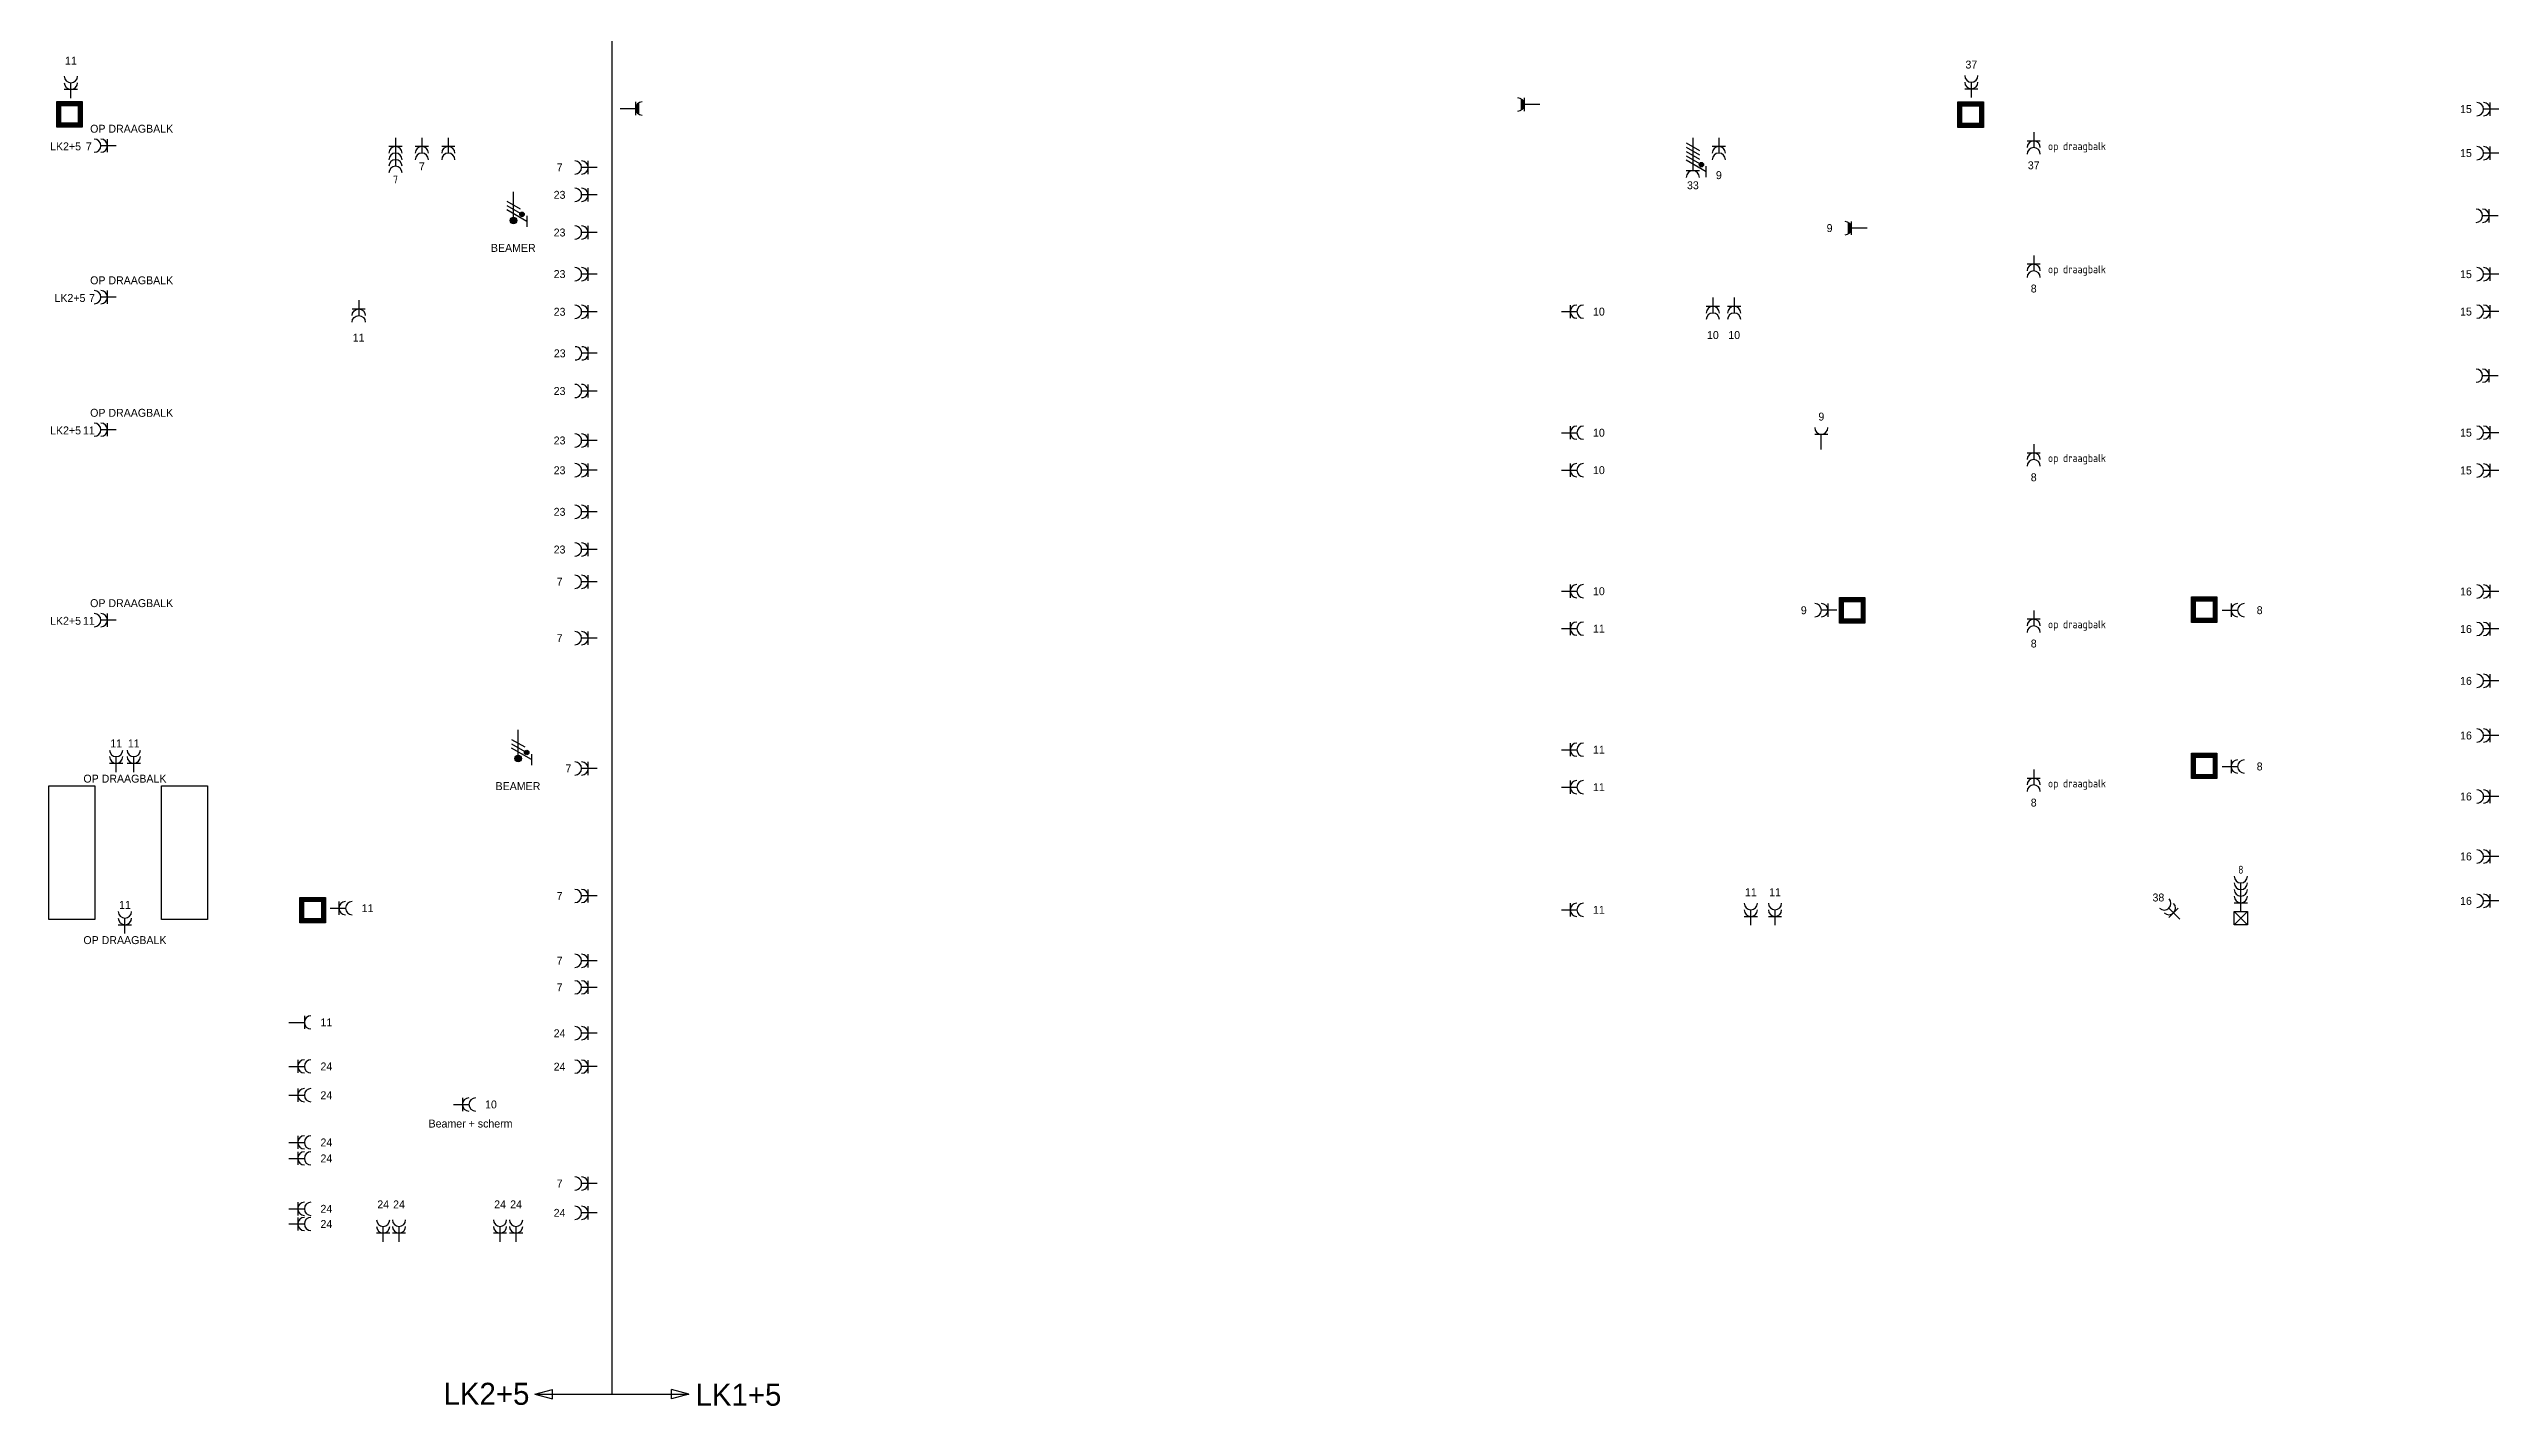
# Model space of a CAD drawing. Header units: millimetres. Extents: x -5310 to 109871, y 0 to 83621.
# Drawn here: x 54224 to 109871, y 25570 to 56390 of the extents above; entities that cross this region are included whole.
import ezdxf
from ezdxf.enums import TextEntityAlignment as Align
from ezdxf.lldxf.tags import DXFTag

# ---------------------------------------------------------------- set-up
doc = ezdxf.new("R2010")
doc.units = ezdxf.units.MM
doc.header["$LTSCALE"] = 100
for name, color, linetype in [('EL6212--', 3, 'Continuous'), ('EL6212--_S', 4, 'Continuous'), ('EL6221--', 3, 'Continuous'), ('EL6222--', 3, 'Continuous'), ('EL6311--', 3, 'Continuous')]:
    doc.layers.add(name, color=color, linetype=linetype)
doc.styles.add('buro-018', font='BUROFONT.shx', dxfattribs={"height": 180})
doc.styles.add('BURO-035', font='BUROFONT.shx', dxfattribs={"height": 350})
doc.styles.add('STABICAD-018', font='ISOCP.SHX', dxfattribs={"height": 180})
tags = doc.linetypes.add('CENTER', pattern=[2, 1.25, -0.25, 0.25, -0.25]).pattern_tags.tags
tags[10:11] = [DXFTag(74, 4), DXFTag(75, 0), DXFTag(340, '0'), DXFTag(46, 1.0), DXFTag(50, 0.0), DXFTag(44, 0.0), DXFTag(45, 0.0)]
tags[8:9] = [DXFTag(74, 4), DXFTag(75, 0), DXFTag(340, '0'), DXFTag(46, 1.0), DXFTag(50, 0.0), DXFTag(44, 0.0), DXFTag(45, 0.0)]
tags[6:7] = [DXFTag(74, 4), DXFTag(75, 0), DXFTag(340, '0'), DXFTag(46, 1.0), DXFTag(50, 0.0), DXFTag(44, 0.0), DXFTag(45, 0.0)]
tags[4:5] = [DXFTag(74, 4), DXFTag(75, 0), DXFTag(340, '0'), DXFTag(46, 1.0), DXFTag(50, 0.0), DXFTag(44, 0.0), DXFTag(45, 0.0)]

# ---------------------------------------------------------------- blocks, each defined once
blk = doc.blocks.new('111304A')
at = {"color": 0, "linetype": 'Continuous'}
for p, q in [((-1.5, 3), (1.5, 3)), ((0, 1), (0, 4.5))]:
    blk.add_line(p, q, dxfattribs=at)
for centre in [(0, 6), (0, 4.5)]:
    blk.add_arc(centre, 1.5, 180, 0, dxfattribs=at)
at = {"color": 0, "linetype": 'Continuous', "style": 'buro-018'}
for tag, p in [('PANEL', (0, 11.5)), ('CIRCUIT', (0, 8.5)), ('SUBCIRCUIT', (4.5, 8.5))]:
    blk.add_attdef(tag, text='', height=1.8, dxfattribs=at).set_placement(p, align=Align.MIDDLE)
at = {"color": 0, "linetype": 'Continuous', "style": 'buro-018', "flags": 1}
for tag, p in [('POWERCODE', (13, 8.5)), ('ARTICLECODE', (0, 0))]:
    blk.add_attdef(tag, text='', height=1.8, dxfattribs=at).set_placement(p, align=Align.MIDDLE)
blk = doc.blocks.new('111304WD')
at = {"color": 0, "linetype": 'Continuous'}
for p, q in [((-1.5, 4.5), (1.5, 4.5)), ((1.3, 5.25), (-1.3, 5.25)), ((1.16, 5.05), (-1.16, 5.05)), ((0.96, 4.85), (-0.96, 4.85)), ((0.65, 4.65), (-0.65, 4.65)), ((0, 1), (0, 4.5))]:
    blk.add_line(p, q, dxfattribs=at)
blk.add_arc((0, 6), 1.5, 180, 0, dxfattribs=at)
at = {"color": 0, "linetype": 'Continuous', "style": 'buro-018'}
for tag, p in [('PANEL', (0, 11.5)), ('CIRCUIT', (0, 8.5)), ('SUBCIRCUIT', (4.5, 8.5))]:
    blk.add_attdef(tag, text='', height=1.8, dxfattribs=at).set_placement(p, align=Align.MIDDLE)
at = {"color": 0, "linetype": 'Continuous', "style": 'buro-018', "flags": 1}
for tag, p in [('POWERCODE', (13, 8.5)), ('ARTICLECODE', (0, 0))]:
    blk.add_attdef(tag, text='', height=1.8, dxfattribs=at).set_placement(p, align=Align.MIDDLE)
blk = doc.blocks.new('111304')
at = {"color": 0, "linetype": 'Continuous'}
for p, q in [((-1.5, 4.5), (1.5, 4.5)), ((0, 1), (0, 4.5))]:
    blk.add_line(p, q, dxfattribs=at)
blk.add_arc((0, 6), 1.5, 180, 0, dxfattribs=at)
at = {"color": 0, "linetype": 'Continuous', "style": 'buro-018'}
for tag, p in [('PANEL', (0, 11.5)), ('CIRCUIT', (0, 8.5)), ('SUBCIRCUIT', (4.5, 8.5))]:
    blk.add_attdef(tag, text='', height=1.8, dxfattribs=at).set_placement(p, align=Align.MIDDLE)
at = {"color": 0, "linetype": 'Continuous', "style": 'buro-018', "flags": 1}
for tag, p in [('POWERCODE', (13, 8.5)), ('ARTICLECODE', (0, 0))]:
    blk.add_attdef(tag, text='', height=1.8, dxfattribs=at).set_placement(p, align=Align.MIDDLE)
blk = doc.blocks.new('E00078')
at = {"color": 0, "linetype": 'Continuous'}
for p, q in [((-3, 6.48), (-3, 8.98)), ((-3, 7.73), (1.5, 5.13)), ((1.5, 4.13), (-1.5, 5.87)), ((0, 7.5), (0, 1)), ((1.5, 3.13), (-1.5, 4.87))]:
    blk.add_line(p, q, dxfattribs=at)
blk.add_lwpolyline([(-2.18, 6.12, 0.5, 0.5, 1), (-1.68, 6.12, 0.5, 0.5, 1)], format="xyseb", close=True, dxfattribs=at)
at = {"color": 0}
blk.add_lwpolyline([(-0.38, 7.5, 0.75, 0.75, 1), (0.38, 7.5, 0.75, 0.75, 1)], format="xyseb", close=True, dxfattribs=at)
at = {"color": 0, "linetype": 'Continuous'}
for centre, radius in [((-1.93, 6.12), 0.5), ((0, 7.5), 0.75)]:
    blk.add_circle(centre, radius, dxfattribs=at)
at = {"color": 0, "linetype": 'Continuous', "style": 'buro-018'}
for tag, p in [('CIRCUIT', (0, 11)), ('PANEL', (0, 14)), ('SUBCIRCUIT', (4.5, 11))]:
    blk.add_attdef(tag, text='', height=1.8, dxfattribs=at).set_placement(p, align=Align.MIDDLE)
at = {"color": 0, "linetype": 'Continuous', "style": 'buro-018', "flags": 1}
for tag, p in [('POWERCODE', (13, 11)), ('ARTICLECODE', (0, 0))]:
    blk.add_attdef(tag, text='', height=1.8, dxfattribs=at).set_placement(p, align=Align.MIDDLE)
blk = doc.blocks.new('111304D')
at = {"color": 0, "linetype": 'Continuous'}
for p, q in [((-3, 9.98), (-3, 7.48)), ((-3, 8.73), (1.5, 6.13)), ((-1.5, 8.5), (1.5, 8.5)), ((1.5, 5.13), (-1.5, 6.87)), ((1.5, 4.13), (-1.5, 5.87)), ((0, 1), (0, 8.5)), ((1.5, 3.13), (-1.5, 4.87)), ((1.5, 2.13), (-1.5, 3.87))]:
    blk.add_line(p, q, dxfattribs=at)
blk.add_lwpolyline([(-1.68, 7.12, 0.5, 0.5, 1), (-2.18, 7.12, 0.5, 0.5, 1)], format="xyseb", close=True, dxfattribs=at)
blk.add_circle((-1.93, 7.12), 0.5, dxfattribs=at)
blk.add_arc((0, 10), 1.5, 180, 0, dxfattribs=at)
at = {"color": 0, "linetype": 'Continuous', "style": 'buro-018'}
for tag, p in [('CIRCUIT', (0, 12.5)), ('PANEL', (0, 15.5)), ('SUBCIRCUIT', (4.5, 12.5))]:
    blk.add_attdef(tag, text='', height=1.8, dxfattribs=at).set_placement(p, align=Align.MIDDLE)
at = {"color": 0, "linetype": 'Continuous', "style": 'buro-018', "flags": 1}
for tag, p in [('POWERCODE', (13, 12.5)), ('ARTICLECODE', (0, 0))]:
    blk.add_attdef(tag, text='', height=1.8, dxfattribs=at).set_placement(p, align=Align.MIDDLE)
blk = doc.blocks.new('E00160')
at = {"color": 0, "linetype": 'Continuous'}
for p, q in [((-17.5, 0), (-13.5, 1.07)), ((-17.5, 0), (17.5, 0)), ((-17.5, 0), (-13.5, -1.07)), ((-13.5, -1.07), (-13.5, 1.07)), ((17.5, 0), (13.5, 1.07)), ((13.5, -1.07), (13.5, 1.07)), ((17.5, 0), (13.5, -1.07))]:
    blk.add_line(p, q, dxfattribs=at)
at = {"color": 0, "linetype": 'Continuous', "style": 'BURO-035'}
for tag, p in [('TEXT2', (-22.5, 0)), ('TEXT1', (22.5, 0))]:
    blk.add_attdef(tag, text='', height=3.5, dxfattribs=at).set_placement(p, align=Align.MIDDLE)
blk = doc.blocks.new('111304C')
at = {"color": 0, "linetype": 'Continuous'}
for p, q in [((0, 1), (0, 7.5)), ((-1.5, 3), (1.5, 3))]:
    blk.add_line(p, q, dxfattribs=at)
for centre in [(0, 9), (0, 7.5), (0, 6), (0, 4.5)]:
    blk.add_arc(centre, 1.5, 180, 0, dxfattribs=at)
at = {"color": 0, "linetype": 'Continuous', "style": 'STABICAD-018'}
for tag, p in [('CIRCUIT', (0, 11.5)), ('PANEL', (0, 14.5)), ('SUBCIRCUIT', (4.5, 11.5)), ('ARTICLECODE', (0, 0))]:
    blk.add_attdef(tag, text='', height=1.8, dxfattribs=at).set_placement(p, align=Align.MIDDLE)
at = {"color": 0, "linetype": 'Continuous', "style": 'STABICAD-018', "flags": 1}
blk.add_attdef('POWERCODE', text='', height=1.8, dxfattribs=at).set_placement((13, 11.5), align=Align.MIDDLE)
blk = doc.blocks.new('E00414')
at = {"color": 0, "linetype": 'Continuous'}
for p, q in [((-2.9, -2.9), (-2.9, 2.9)), ((-2.9, 2.9), (2.9, 2.9)), ((-2, 2), (2, 2)), ((-2, -2), (-2, 2)), ((2, 2), (2, -2)), ((2.9, 2.9), (2.9, -2.9)), ((2.9, -2.9), (-2.9, -2.9)), ((2, -2), (-2, -2))]:
    blk.add_line(p, q, dxfattribs=at)
for points in [[(-2.9, 2.9), (2.9, 2.9), (-2, 2), (2, 2)], [(-2, -2), (-2.9, -2.9), (-2, 2), (-2.9, 2.9)], [(2, 2), (2.9, 2.9), (2, -2), (2.9, -2.9)], [(2, -2), (2.9, -2.9), (-2, -2), (-2.9, -2.9)]]:
    blk.add_solid(points, dxfattribs=at)
at = {"color": 0, "linetype": 'Continuous', "style": 'STABICAD-018'}
for tag, p in [('CIRCUIT', (0, 5)), ('PANEL', (0, 8)), ('SUBCIRCUIT', (4.5, 5)), ('ARTICLECODE', (0, 0))]:
    blk.add_attdef(tag, text='', height=1.8, dxfattribs=at).set_placement(p, align=Align.MIDDLE)
at = {"color": 0, "linetype": 'Continuous', "style": 'STABICAD-018', "flags": 1}
blk.add_attdef('POWERCODE', text='', height=1.8, dxfattribs=at).set_placement((13, 5), align=Align.MIDDLE)
blk = doc.blocks.new('111304J')
at = {"color": 0, "linetype": 'Continuous'}
for p, q in [((-1.5, 3), (1.5, 3)), ((0, 1), (0, 4.5))]:
    blk.add_line(p, q, dxfattribs=at)
for centre in [(0, 6), (0, 4.5)]:
    blk.add_arc(centre, 1.5, 180, 0, dxfattribs=at)
at = {"color": 0, "linetype": 'Continuous', "style": 'buro-018'}
for tag, p in [('CIRCUIT', (0, 8.5)), ('SWITCHCODE', (3.5, 5.5)), ('PANEL', (0, 8.5)), ('SUBCIRCUIT', (4.5, 8.5))]:
    blk.add_attdef(tag, text='', height=1.8, dxfattribs=at).set_placement(p, align=Align.MIDDLE)
at = {"color": 0, "linetype": 'Continuous', "style": 'buro-018', "flags": 1}
blk.add_attdef('ARTICLECODE', text='', height=1.8, dxfattribs=at).set_placement((0, 0), align=Align.MIDDLE)

msp = doc.modelspace()

# ---------------------------------------------------------------- linework, layer by layer
at = {"layer": 'EL6212--_S', "linetype": 'CENTER'}
msp.add_line((67010, 63998), (67010, 25836), dxfattribs=at)
at = {"layer": 'EL6222--'}
for points in [[(54224, 39653), (55266, 39653), (55266, 36621), (54224, 36621)], [(56782, 39653), (57824, 39653), (57824, 36621), (56782, 36621)]]:
    msp.add_lwpolyline(points, close=True, dxfattribs=at)
for points in [[(103857, 36800), (104157, 36800), (104157, 36500), (103857, 36500), (103857, 36800)], [(104157, 36800), (103857, 36500)], [(103857, 36800), (104157, 36500)]]:
    msp.add_lwpolyline(points, dxfattribs=at)

# ---------------------------------------------------------------- block references
at = {"layer": 'EL6212--_S', "linetype": 'Continuous'}
ref = msp.add_blockref('E00160', (67010, 25836), dxfattribs=dict(at, xscale=100, yscale=100, zscale=100))
ref.add_attrib('TEXT1', 'LK1+5', dxfattribs={"layer": '0', "color": 4, "linetype": 'ByBlock', "height": 500, "style": 'buro-018'}).set_placement((69883, 25823), align=Align.MIDDLE)
ref.add_attrib('TEXT2', 'LK2+5', dxfattribs={"layer": '0', "color": 4, "linetype": 'ByBlock', "height": 500, "style": 'buro-018'}).set_placement((64160, 25847), align=Align.MIDDLE)
at = {"layer": 'EL6221--', "linetype": 'Continuous'}
ref = msp.add_blockref('111304D', (91562, 54475), dxfattribs=dict(at, xscale=100, yscale=100, zscale=100, rotation=180))
ref.add_attrib('CIRCUIT', '33', dxfattribs={"layer": '0', "color": 1, "linetype": 'ByBlock', "height": 180, "style": 'buro-018'}).set_placement((91562, 53295), align=Align.MIDDLE)
at = {"layer": 'EL6222--', "linetype": 'Continuous'}
ref = msp.add_blockref('111304A', (54722, 55174), dxfattribs=dict(at, xscale=100, yscale=100, zscale=100))
ref.add_attrib('CIRCUIT', '11', dxfattribs={"layer": '0', "color": 1, "linetype": 'Continuous', "height": 180, "style": 'buro-018'}).set_placement((54722, 56124), align=Align.MIDDLE)
ref = msp.add_blockref('111304A', (97887, 55186), dxfattribs=dict(at, xscale=100, yscale=100, zscale=100))
ref.add_attrib('CIRCUIT', '37', dxfattribs={"layer": '0', "color": 1, "linetype": 'Continuous', "height": 180, "style": 'buro-018'}).set_placement((97887, 56036), align=Align.MIDDLE)
at = {"layer": 'EL6222--', "linetype": 'Continuous', "xscale": 100, "yscale": 100, "zscale": 100}
for p in [(54690, 54907), (97869, 54898), (95181, 43640), (103176, 43656), (103176, 40108), (60215, 36832)]:
    msp.add_blockref('E00414', p, dxfattribs=at)
at = {"layer": 'EL6222--', "linetype": 'Continuous'}
for name, p, xscale, yscale, zscale, rotation in [('111304WD', (67098, 55037), 99.99999999999999, 99.99999999999999, 99.99999999999999, 269.9999583117263), ('111304WD', (88184, 55129), 100, 100, 100, 90.00000000000001), ('111304A', (63294, 54475), 100.0000000000004, 100.0000000000004, 100.0000000000004, 180.0000833774554), ('111304A', (109949, 52603), 100, 100, 100, 90.00000000000001), ('111304A', (109949, 48970), 100, 100, 100, 90.00000000000001)]:
    msp.add_blockref(name, p, dxfattribs=dict(at, xscale=xscale, yscale=yscale, zscale=zscale, rotation=rotation))
ref = msp.add_blockref('111304A', (109971, 55024), dxfattribs=dict(at, xscale=100, yscale=100, zscale=100, rotation=90.00000000000001))
ref.add_attrib('CIRCUIT', '15', dxfattribs={"layer": '0', "color": 1, "linetype": 'ByBlock', "height": 180, "style": 'buro-018'}).set_placement((109121, 55024), align=Align.MIDDLE)
ref = msp.add_blockref('111304A', (55853, 54194), dxfattribs=dict(at, xscale=99.99999999999997, yscale=99.99999999999997, zscale=99.99999999999997, rotation=90.00000000000001))
ref.add_attrib('CIRCUIT', '7', dxfattribs={"layer": '0', "color": 1, "linetype": 'Continuous', "height": 180, "style": 'buro-018'}).set_placement((55129, 54178), align=Align.MIDDLE)
ref.add_attrib('PANEL', 'LK2+5', dxfattribs={"layer": '0', "color": 1, "linetype": 'Continuous', "height": 180, "style": 'buro-018'}).set_placement((54600, 54178), align=Align.MIDDLE)
ref = msp.add_blockref('111304C', (62094, 54475), dxfattribs=dict(at, xscale=100, yscale=100, rotation=180))
ref.add_attrib('CIRCUIT', '7', dxfattribs={"layer": '0', "color": 1, "linetype": 'ByBlock', "height": 180, "style": 'STABICAD-018'}).set_placement((62094, 53425), align=Align.MIDDLE)
ref = msp.add_blockref('111304A', (62694, 54475), dxfattribs=dict(at, xscale=99.99999999999999, yscale=99.99999999999999, zscale=99.99999999999999, rotation=180))
ref.add_attrib('CIRCUIT', '7', dxfattribs={"layer": '0', "color": 1, "linetype": 'ByBlock', "height": 180, "style": 'buro-018'}).set_placement((62694, 53725), align=Align.MIDDLE)
ref = msp.add_blockref('111304A', (92152, 54475), dxfattribs=dict(at, xscale=100, yscale=100, zscale=100, rotation=180))
ref.add_attrib('CIRCUIT', '9', dxfattribs={"layer": '0', "color": 1, "linetype": 'ByBlock', "height": 180, "style": 'buro-018'}).set_placement((92152, 53525), align=Align.MIDDLE)
ref = msp.add_blockref('111304A', (109971, 54025), dxfattribs=dict(at, xscale=100, yscale=100, zscale=100, rotation=90.00000000000001))
ref.add_attrib('CIRCUIT', '15', dxfattribs={"layer": '0', "color": 1, "linetype": 'ByBlock', "height": 180, "style": 'buro-018'}).set_placement((109121, 54025), align=Align.MIDDLE)
ref = msp.add_blockref('111304A', (66771, 53700), dxfattribs=dict(at, xscale=99.99999999999996, yscale=99.99999999999996, zscale=99.99999999999996, rotation=90.00008337618254))
ref.add_attrib('CIRCUIT', '7', dxfattribs={"layer": '0', "color": 1, "linetype": 'ByBlock', "height": 180, "style": 'buro-018'}).set_placement((65821, 53700), align=Align.MIDDLE)
ref = msp.add_blockref('E00078', (64774, 53247), dxfattribs=dict(at, xscale=100, yscale=100, zscale=100, rotation=180))
ref.add_attrib('POWERCODE', 'BEAMER', dxfattribs={"layer": '0', "color": 1, "linetype": 'ByBlock', "height": 180, "style": 'buro-018'}).set_placement((64770, 51872), align=Align.MIDDLE)
ref = msp.add_blockref('111304A', (66771, 53078), dxfattribs=dict(at, xscale=99.99999999999999, yscale=99.99999999999999, zscale=99.99999999999999, rotation=89.9999583118483))
ref.add_attrib('CIRCUIT', '23', dxfattribs={"layer": '0', "color": 1, "linetype": 'ByBlock', "height": 180, "style": 'buro-018'}).set_placement((65821, 53078), align=Align.MIDDLE)
ref = msp.add_blockref('111304A', (66771, 52222), dxfattribs=dict(at, xscale=99.99999999999999, yscale=99.99999999999999, zscale=99.99999999999999, rotation=89.9999583118483))
ref.add_attrib('CIRCUIT', '23', dxfattribs={"layer": '0', "color": 1, "linetype": 'ByBlock', "height": 180, "style": 'buro-018'}).set_placement((65821, 52222), align=Align.MIDDLE)
ref = msp.add_blockref('111304WD', (95617, 52322), dxfattribs=dict(at, xscale=99.99999999999999, yscale=99.99999999999999, zscale=99.99999999999999, rotation=89.99995831178677))
ref.add_attrib('CIRCUIT', '9', dxfattribs={"layer": '0', "color": 1, "linetype": 'ByBlock', "height": 180, "style": 'buro-018'}).set_placement((94667, 52322), align=Align.MIDDLE)
ref = msp.add_blockref('111304A', (66771, 51278), dxfattribs=dict(at, xscale=99.99999999999999, yscale=99.99999999999999, zscale=99.99999999999999, rotation=89.9999583118483))
ref.add_attrib('CIRCUIT', '23', dxfattribs={"layer": '0', "color": 1, "linetype": 'ByBlock', "height": 180, "style": 'buro-018'}).set_placement((65821, 51278), align=Align.MIDDLE)
ref = msp.add_blockref('111304A', (109971, 51275), dxfattribs=dict(at, xscale=99.99999999999999, yscale=99.99999999999999, zscale=99.99999999999999, rotation=90.00004168815173))
ref.add_attrib('CIRCUIT', '15', dxfattribs={"layer": '0', "color": 1, "linetype": 'ByBlock', "height": 180, "style": 'buro-018'}).set_placement((109121, 51275), align=Align.MIDDLE)
ref = msp.add_blockref('111304A', (55853, 50752), dxfattribs=dict(at, xscale=99.99999999999997, yscale=99.99999999999997, zscale=99.99999999999997, rotation=90.00000000000001))
ref.add_attrib('CIRCUIT', '7', dxfattribs={"layer": '0', "color": 1, "linetype": 'Continuous', "height": 180, "style": 'buro-018'}).set_placement((55200, 50735), align=Align.MIDDLE)
ref.add_attrib('PANEL', 'LK2+5', dxfattribs={"layer": '0', "color": 1, "linetype": 'Continuous', "height": 180, "style": 'buro-018'}).set_placement((54700, 50735), align=Align.MIDDLE)
ref = msp.add_blockref('111304A', (61258, 50785), dxfattribs=dict(at, xscale=-100, yscale=100, zscale=100, rotation=180))
ref.add_attrib('CIRCUIT', '11', dxfattribs={"layer": '0', "color": 1, "linetype": 'Continuous', "height": 180, "style": 'buro-018'}).set_placement((61258, 49835), align=Align.MIDDLE)
ref = msp.add_blockref('111304A', (92016, 50843), dxfattribs=dict(at, xscale=100, yscale=100, zscale=100, rotation=180))
ref.add_attrib('CIRCUIT', '10', dxfattribs={"layer": '0', "color": 1, "linetype": 'ByBlock', "height": 180, "style": 'buro-018'}).set_placement((92016, 49893), align=Align.MIDDLE)
ref = msp.add_blockref('111304A', (92500, 50843), dxfattribs=dict(at, xscale=100, yscale=100, zscale=100, rotation=180))
ref.add_attrib('CIRCUIT', '10', dxfattribs={"layer": '0', "color": 1, "linetype": 'ByBlock', "height": 180, "style": 'buro-018'}).set_placement((92500, 49893), align=Align.MIDDLE)
ref = msp.add_blockref('111304A', (66771, 50422), dxfattribs=dict(at, xscale=99.99999999999999, yscale=99.99999999999999, zscale=99.99999999999999, rotation=89.9999583118483))
ref.add_attrib('CIRCUIT', '23', dxfattribs={"layer": '0', "color": 1, "linetype": 'ByBlock', "height": 180, "style": 'buro-018'}).set_placement((65821, 50422), align=Align.MIDDLE)
ref = msp.add_blockref('111304A', (88477, 50425), dxfattribs=dict(at, xscale=99.99999999999999, yscale=99.99999999999999, zscale=99.99999999999999, rotation=270.0000416881517))
ref.add_attrib('CIRCUIT', '10', dxfattribs={"layer": '0', "color": 1, "linetype": 'ByBlock', "height": 180, "style": 'buro-018'}).set_placement((89427, 50425), align=Align.MIDDLE)
ref = msp.add_blockref('111304A', (109971, 50425), dxfattribs=dict(at, xscale=100, yscale=100, zscale=100, rotation=90.00000000000001))
ref.add_attrib('CIRCUIT', '15', dxfattribs={"layer": '0', "color": 1, "linetype": 'ByBlock', "height": 180, "style": 'buro-018'}).set_placement((109121, 50425), align=Align.MIDDLE)
ref = msp.add_blockref('111304A', (66774, 49478), dxfattribs=dict(at, xscale=99.99999999999999, yscale=99.99999999999999, zscale=99.99999999999999, rotation=89.9999583118483))
ref.add_attrib('CIRCUIT', '23', dxfattribs={"layer": '0', "color": 1, "linetype": 'ByBlock', "height": 180, "style": 'buro-018'}).set_placement((65824, 49478), align=Align.MIDDLE)
ref = msp.add_blockref('111304A', (66771, 48622), dxfattribs=dict(at, xscale=99.99999999999999, yscale=99.99999999999999, zscale=99.99999999999999, rotation=89.9999583118483))
ref.add_attrib('CIRCUIT', '23', dxfattribs={"layer": '0', "color": 1, "linetype": 'ByBlock', "height": 180, "style": 'buro-018'}).set_placement((65821, 48622), align=Align.MIDDLE)
ref = msp.add_blockref('111304A', (55853, 47743), dxfattribs=dict(at, xscale=99.99999999999997, yscale=99.99999999999997, zscale=99.99999999999997, rotation=90.00000000000001))
ref.add_attrib('CIRCUIT', '11', dxfattribs={"layer": '0', "color": 1, "linetype": 'Continuous', "height": 180, "style": 'buro-018'}).set_placement((55129, 47727), align=Align.MIDDLE)
ref.add_attrib('PANEL', 'LK2+5', dxfattribs={"layer": '0', "color": 1, "linetype": 'Continuous', "height": 180, "style": 'buro-018'}).set_placement((54600, 47727), align=Align.MIDDLE)
ref = msp.add_blockref('111304', (94479, 47191), dxfattribs=dict(at, xscale=100, yscale=100, zscale=100))
ref.add_attrib('CIRCUIT', '9', dxfattribs={"layer": '0', "color": 1, "linetype": 'ByBlock', "height": 180, "style": 'buro-018'}).set_placement((94479, 48041), align=Align.MIDDLE)
ref = msp.add_blockref('111304A', (66771, 47499), dxfattribs=dict(at, xscale=99.99999999999999, yscale=99.99999999999999, zscale=99.99999999999999, rotation=89.9999583118483))
ref.add_attrib('CIRCUIT', '23', dxfattribs={"layer": '0', "color": 1, "linetype": 'ByBlock', "height": 180, "style": 'buro-018'}).set_placement((65821, 47499), align=Align.MIDDLE)
ref = msp.add_blockref('111304A', (88477, 47675), dxfattribs=dict(at, xscale=99.99999999999999, yscale=99.99999999999999, zscale=99.99999999999999, rotation=270.0000416883946))
ref.add_attrib('CIRCUIT', '10', dxfattribs={"layer": '0', "color": 1, "linetype": 'ByBlock', "height": 180, "style": 'buro-018'}).set_placement((89427, 47675), align=Align.MIDDLE)
ref = msp.add_blockref('111304A', (109971, 47675), dxfattribs=dict(at, xscale=99.99999999999999, yscale=99.99999999999999, zscale=99.99999999999999, rotation=90.00004168809133))
ref.add_attrib('CIRCUIT', '15', dxfattribs={"layer": '0', "color": 1, "linetype": 'ByBlock', "height": 180, "style": 'buro-018'}).set_placement((109121, 47675), align=Align.MIDDLE)
ref = msp.add_blockref('111304A', (66771, 46822), dxfattribs=dict(at, xscale=99.99999999999999, yscale=99.99999999999999, zscale=99.99999999999999, rotation=89.9999583118483))
ref.add_attrib('CIRCUIT', '23', dxfattribs={"layer": '0', "color": 1, "linetype": 'ByBlock', "height": 180, "style": 'buro-018'}).set_placement((65821, 46822), align=Align.MIDDLE)
ref = msp.add_blockref('111304A', (88477, 46825), dxfattribs=dict(at, xscale=100, yscale=100, zscale=100, rotation=270))
ref.add_attrib('CIRCUIT', '10', dxfattribs={"layer": '0', "color": 1, "linetype": 'ByBlock', "height": 180, "style": 'buro-018'}).set_placement((89427, 46825), align=Align.MIDDLE)
ref = msp.add_blockref('111304A', (109971, 46817), dxfattribs=dict(at, xscale=100, yscale=100, zscale=100, rotation=90.00000000000001))
ref.add_attrib('CIRCUIT', '15', dxfattribs={"layer": '0', "color": 1, "linetype": 'ByBlock', "height": 180, "style": 'buro-018'}).set_placement((109121, 46817), align=Align.MIDDLE)
ref = msp.add_blockref('111304A', (66771, 45878), dxfattribs=dict(at, xscale=99.99999999999999, yscale=99.99999999999999, zscale=99.99999999999999, rotation=89.9999583118483))
ref.add_attrib('CIRCUIT', '23', dxfattribs={"layer": '0', "color": 1, "linetype": 'ByBlock', "height": 180, "style": 'buro-018'}).set_placement((65821, 45878), align=Align.MIDDLE)
ref = msp.add_blockref('111304A', (66771, 45022), dxfattribs=dict(at, xscale=99.99999999999999, yscale=99.99999999999999, zscale=99.99999999999999, rotation=89.9999583118483))
ref.add_attrib('CIRCUIT', '23', dxfattribs={"layer": '0', "color": 1, "linetype": 'ByBlock', "height": 180, "style": 'buro-018'}).set_placement((65821, 45022), align=Align.MIDDLE)
ref = msp.add_blockref('111304A', (66771, 44289), dxfattribs=dict(at, xscale=99.99999999999996, yscale=99.99999999999996, zscale=99.99999999999996, rotation=90.00008337618254))
ref.add_attrib('CIRCUIT', '7', dxfattribs={"layer": '0', "color": 1, "linetype": 'ByBlock', "height": 180, "style": 'buro-018'}).set_placement((65821, 44289), align=Align.MIDDLE)
ref = msp.add_blockref('111304A', (88477, 44075), dxfattribs=dict(at, xscale=99.99999999999999, yscale=99.99999999999999, zscale=99.99999999999999, rotation=270.0000416880912))
ref.add_attrib('CIRCUIT', '10', dxfattribs={"layer": '0', "color": 1, "linetype": 'ByBlock', "height": 180, "style": 'buro-018'}).set_placement((89427, 44075), align=Align.MIDDLE)
ref = msp.add_blockref('111304A', (109971, 44068), dxfattribs=dict(at, xscale=99.99999999999999, yscale=99.99999999999999, zscale=99.99999999999999, rotation=90.00004168839452))
ref.add_attrib('CIRCUIT', '16', dxfattribs={"layer": '0', "color": 1, "linetype": 'ByBlock', "height": 180, "style": 'buro-018'}).set_placement((109121, 44068), align=Align.MIDDLE)
ref = msp.add_blockref('111304A', (55853, 43419), dxfattribs=dict(at, xscale=99.99999999999997, yscale=99.99999999999997, zscale=99.99999999999997, rotation=90.00000000000001))
ref.add_attrib('CIRCUIT', '11', dxfattribs={"layer": '0', "color": 1, "linetype": 'ByBlock', "height": 180, "style": 'buro-018'}).set_placement((55129, 43403), align=Align.MIDDLE)
ref.add_attrib('PANEL', 'LK2+5', dxfattribs={"layer": '0', "color": 1, "linetype": 'ByBlock', "height": 180, "style": 'buro-018'}).set_placement((54600, 43403), align=Align.MIDDLE)
ref = msp.add_blockref('111304A', (94931, 43643), dxfattribs=dict(at, xscale=99.99999999999999, yscale=99.99999999999999, zscale=99.99999999999999, rotation=90.00004168809133))
ref.add_attrib('CIRCUIT', '9', dxfattribs={"layer": '0', "color": 1, "linetype": 'Continuous', "height": 180, "style": 'buro-018'}).set_placement((94081, 43643), align=Align.MIDDLE)
ref = msp.add_blockref('111304A', (103485, 43644), dxfattribs=dict(at, xscale=99.99999999999994, yscale=99.99999999999994, zscale=99.99999999999994, rotation=270.0000833761825))
ref.add_attrib('CIRCUIT', '8', dxfattribs={"layer": '0', "color": 1, "linetype": 'Continuous', "height": 180, "style": 'buro-018'}).set_placement((104435, 43644), align=Align.MIDDLE)
ref = msp.add_blockref('111304A', (66771, 43009), dxfattribs=dict(at, xscale=99.99999999999999, yscale=99.99999999999999, zscale=99.99999999999999, rotation=90.00004168809133))
ref.add_attrib('CIRCUIT', '7', dxfattribs={"layer": '0', "color": 1, "linetype": 'ByBlock', "height": 180, "style": 'buro-018'}).set_placement((65821, 43009), align=Align.MIDDLE)
ref = msp.add_blockref('111304A', (88477, 43225), dxfattribs=dict(at, xscale=99.99999999999999, yscale=99.99999999999999, zscale=99.99999999999999, rotation=269.9999583119087))
ref.add_attrib('CIRCUIT', '11', dxfattribs={"layer": '0', "color": 1, "linetype": 'ByBlock', "height": 180, "style": 'buro-018'}).set_placement((89427, 43225), align=Align.MIDDLE)
ref = msp.add_blockref('111304A', (109971, 43217), dxfattribs=dict(at, xscale=100, yscale=100, zscale=100, rotation=90.00000000000001))
ref.add_attrib('CIRCUIT', '16', dxfattribs={"layer": '0', "color": 1, "linetype": 'ByBlock', "height": 180, "style": 'buro-018'}).set_placement((109121, 43217), align=Align.MIDDLE)
ref = msp.add_blockref('111304A', (109971, 42039), dxfattribs=dict(at, xscale=100, yscale=100, zscale=100, rotation=90.00000000000001))
ref.add_attrib('CIRCUIT', '16', dxfattribs={"layer": '0', "color": 1, "linetype": 'ByBlock', "height": 180, "style": 'buro-018'}).set_placement((109121, 42039), align=Align.MIDDLE)
ref = msp.add_blockref('111304A', (55749, 39868), dxfattribs=dict(at, xscale=100.0000000000004, yscale=100.0000000000004, zscale=100.0000000000004, rotation=8.337308396975002e-05))
ref.add_attrib('CIRCUIT', '11', dxfattribs={"layer": '0', "color": 1, "linetype": 'ByBlock', "height": 180, "style": 'buro-018'}).set_placement((55749, 40618), align=Align.MIDDLE)
ref = msp.add_blockref('111304A', (56149, 39868), dxfattribs=dict(at, xscale=100.0000000000004, yscale=100.0000000000004, zscale=100.0000000000004, rotation=8.337308396975002e-05))
ref.add_attrib('CIRCUIT', '11', dxfattribs={"layer": '0', "color": 1, "linetype": 'ByBlock', "height": 180, "style": 'buro-018'}).set_placement((56149, 40618), align=Align.MIDDLE)
ref = msp.add_blockref('E00078', (64881, 41024), dxfattribs=dict(at, xscale=100, yscale=100, zscale=100, rotation=180))
ref.add_attrib('POWERCODE', 'BEAMER', dxfattribs={"layer": '0', "color": 1, "linetype": 'ByBlock', "height": 180, "style": 'buro-018'}).set_placement((64876, 39649), align=Align.MIDDLE)
ref = msp.add_blockref('111304A', (88477, 40475), dxfattribs=dict(at, xscale=99.99999999999999, yscale=99.99999999999999, zscale=99.99999999999999, rotation=269.9999583119087))
ref.add_attrib('CIRCUIT', '11', dxfattribs={"layer": '0', "color": 1, "linetype": 'ByBlock', "height": 180, "style": 'buro-018'}).set_placement((89427, 40475), align=Align.MIDDLE)
ref = msp.add_blockref('111304A', (109971, 40798), dxfattribs=dict(at, xscale=99.99999999999999, yscale=99.99999999999999, zscale=99.99999999999999, rotation=90.00004168809133))
ref.add_attrib('CIRCUIT', '16', dxfattribs={"layer": '0', "color": 1, "linetype": 'ByBlock', "height": 180, "style": 'buro-018'}).set_placement((109121, 40798), align=Align.MIDDLE)
ref = msp.add_blockref('111304A', (66771, 40050), dxfattribs=dict(at, xscale=99.99999999999999, yscale=99.99999999999999, zscale=99.99999999999999, rotation=90.00004168815173))
ref.add_attrib('CIRCUIT', '7', dxfattribs={"layer": '0', "color": 1, "linetype": 'ByBlock', "height": 180, "style": 'buro-018'}).set_placement((66021, 40050), align=Align.MIDDLE)
ref = msp.add_blockref('111304A', (103485, 40095), dxfattribs=dict(at, xscale=99.99999999999994, yscale=99.99999999999994, zscale=99.99999999999994, rotation=270.0000833761825))
ref.add_attrib('CIRCUIT', '8', dxfattribs={"layer": '0', "color": 1, "linetype": 'Continuous', "height": 180, "style": 'buro-018'}).set_placement((104435, 40095), align=Align.MIDDLE)
ref = msp.add_blockref('111304A', (88477, 39625), dxfattribs=dict(at, xscale=100, yscale=100, zscale=100, rotation=270))
ref.add_attrib('CIRCUIT', '11', dxfattribs={"layer": '0', "color": 1, "linetype": 'ByBlock', "height": 180, "style": 'buro-018'}).set_placement((89427, 39625), align=Align.MIDDLE)
ref = msp.add_blockref('111304A', (109971, 39413), dxfattribs=dict(at, xscale=99.99999999999999, yscale=99.99999999999999, zscale=99.99999999999999, rotation=89.9999583118483))
ref.add_attrib('CIRCUIT', '16', dxfattribs={"layer": '0', "color": 1, "linetype": 'ByBlock', "height": 180, "style": 'buro-018'}).set_placement((109121, 39413), align=Align.MIDDLE)
ref = msp.add_blockref('111304C', (104007, 36700), dxfattribs=dict(at, xscale=100, yscale=100))
ref.add_attrib('CIRCUIT', '8', dxfattribs={"layer": '0', "color": 1, "linetype": 'ByBlock', "height": 180, "style": 'STABICAD-018'}).set_placement((104007, 37750), align=Align.MIDDLE)
ref = msp.add_blockref('111304A', (109971, 38051), dxfattribs=dict(at, xscale=100, yscale=100, zscale=100, rotation=90.00000000000001))
ref.add_attrib('CIRCUIT', '16', dxfattribs={"layer": '0', "color": 1, "linetype": 'ByBlock', "height": 180, "style": 'buro-018'}).set_placement((109121, 38051), align=Align.MIDDLE)
ref = msp.add_blockref('111304A', (66771, 37153), dxfattribs=dict(at, xscale=99.99999999999999, yscale=99.99999999999999, zscale=99.99999999999999, rotation=90.00004168815173))
ref.add_attrib('CIRCUIT', '7', dxfattribs={"layer": '0', "color": 1, "linetype": 'ByBlock', "height": 180, "style": 'buro-018'}).set_placement((65821, 37153), align=Align.MIDDLE)
ref = msp.add_blockref('111304A', (92879, 36389), dxfattribs=dict(at, xscale=100, yscale=100, zscale=100))
ref.add_attrib('CIRCUIT', '11', dxfattribs={"layer": '0', "color": 1, "linetype": 'ByBlock', "height": 180, "style": 'buro-018'}).set_placement((92879, 37239), align=Align.MIDDLE)
ref = msp.add_blockref('111304A', (93428, 36389), dxfattribs=dict(at, xscale=100, yscale=100, zscale=100))
ref.add_attrib('CIRCUIT', '11', dxfattribs={"layer": '0', "color": 1, "linetype": 'ByBlock', "height": 180, "style": 'buro-018'}).set_placement((93428, 37239), align=Align.MIDDLE)
ref = msp.add_blockref('111304A', (55949, 36201), dxfattribs=dict(at, xscale=100.0000000000004, yscale=100.0000000000004, zscale=100.0000000000004, rotation=8.337308396975002e-05))
ref.add_attrib('CIRCUIT', '11', dxfattribs={"layer": '0', "color": 1, "linetype": 'ByBlock', "height": 180, "style": 'buro-018'}).set_placement((55949, 36951), align=Align.MIDDLE)
ref = msp.add_blockref('111304A', (60510, 36876), dxfattribs=dict(at, xscale=99.99999999999999, yscale=99.99999999999999, zscale=99.99999999999999, rotation=269.999958311817))
ref.add_attrib('CIRCUIT', '11', dxfattribs={"layer": '0', "color": 1, "linetype": 'Continuous', "height": 180, "style": 'buro-018'}).set_placement((61460, 36876), align=Align.MIDDLE)
ref = msp.add_blockref('111304A', (88477, 36839), dxfattribs=dict(at, xscale=100, yscale=100, zscale=100, rotation=270))
ref.add_attrib('CIRCUIT', '11', dxfattribs={"layer": '0', "color": 1, "linetype": 'ByBlock', "height": 180, "style": 'buro-018'}).set_placement((89427, 36839), align=Align.MIDDLE)
ref = msp.add_blockref('111304A', (102691, 36558), dxfattribs=dict(at, xscale=100, yscale=100, zscale=100, rotation=44.65940199998759))
ref.add_attrib('CIRCUIT', '38', dxfattribs={"layer": '0', "color": 1, "linetype": 'ByBlock', "height": 180, "style": 'buro-018'}).set_placement((102135, 37119), align=Align.MIDDLE)
ref = msp.add_blockref('111304A', (109971, 37042), dxfattribs=dict(at, xscale=100, yscale=100, zscale=100, rotation=90.00000000000001))
ref.add_attrib('CIRCUIT', '16', dxfattribs={"layer": '0', "color": 1, "linetype": 'ByBlock', "height": 180, "style": 'buro-018'}).set_placement((109121, 37042), align=Align.MIDDLE)
ref = msp.add_blockref('111304A', (66771, 35682), dxfattribs=dict(at, xscale=100, yscale=100, zscale=100, rotation=90.00000000000001))
ref.add_attrib('CIRCUIT', '7', dxfattribs={"layer": '0', "color": 1, "linetype": 'ByBlock', "height": 180, "style": 'buro-018'}).set_placement((65821, 35682), align=Align.MIDDLE)
ref = msp.add_blockref('111304A', (66771, 35078), dxfattribs=dict(at, xscale=99.99999999999999, yscale=99.99999999999999, zscale=99.99999999999999, rotation=90.00004168833411))
ref.add_attrib('CIRCUIT', '7', dxfattribs={"layer": '0', "color": 1, "linetype": 'ByBlock', "height": 180, "style": 'buro-018'}).set_placement((65821, 35078), align=Align.MIDDLE)
ref = msp.add_blockref('111304', (59574, 34283), dxfattribs=dict(at, xscale=100, yscale=100, zscale=100, rotation=270))
ref.add_attrib('CIRCUIT', '11', dxfattribs={"layer": '0', "color": 1, "linetype": 'ByBlock', "height": 180, "style": 'buro-018'}).set_placement((60524, 34283), align=Align.MIDDLE)
ref = msp.add_blockref('111304A', (66771, 34037), dxfattribs=dict(at, xscale=100, yscale=100, zscale=100, rotation=90.00000000000001))
ref.add_attrib('CIRCUIT', '24', dxfattribs={"layer": '0', "color": 1, "linetype": 'ByBlock', "height": 180, "style": 'buro-018'}).set_placement((65821, 34037), align=Align.MIDDLE)
ref = msp.add_blockref('111304A', (59574, 33283), dxfattribs=dict(at, xscale=100, yscale=100, zscale=100, rotation=270))
ref.add_attrib('CIRCUIT', '24', dxfattribs={"layer": '0', "color": 1, "linetype": 'ByBlock', "height": 180, "style": 'buro-018'}).set_placement((60524, 33283), align=Align.MIDDLE)
ref = msp.add_blockref('111304A', (66771, 33278), dxfattribs=dict(at, xscale=100, yscale=100, zscale=100, rotation=90.00000000000001))
ref.add_attrib('CIRCUIT', '24', dxfattribs={"layer": '0', "color": 1, "linetype": 'ByBlock', "height": 180, "style": 'buro-018'}).set_placement((65821, 33278), align=Align.MIDDLE)
ref = msp.add_blockref('111304A', (59574, 32629), dxfattribs=dict(at, xscale=100, yscale=100, zscale=100, rotation=270))
ref.add_attrib('CIRCUIT', '24', dxfattribs={"layer": '0', "color": 1, "linetype": 'ByBlock', "height": 180, "style": 'buro-018'}).set_placement((60524, 32629), align=Align.MIDDLE)
ref = msp.add_blockref('111304A', (63313, 32419), dxfattribs=dict(at, xscale=100, yscale=100, zscale=100, rotation=270.0000208440758))
ref.add_attrib('CIRCUIT', '10', dxfattribs={"layer": '0', "color": 1, "linetype": 'ByBlock', "height": 180, "style": 'buro-018'}).set_placement((64263, 32419), align=Align.MIDDLE)
ref.add_attrib('POWERCODE', 'Beamer + scherm', dxfattribs={"layer": '0', "color": 1, "linetype": 'ByBlock', "height": 180, "style": 'buro-018'}).set_placement((63799, 31988), align=Align.MIDDLE)
ref = msp.add_blockref('111304A', (59574, 31557), dxfattribs=dict(at, xscale=100, yscale=100, zscale=100, rotation=270))
ref.add_attrib('CIRCUIT', '24', dxfattribs={"layer": '0', "color": 1, "linetype": 'ByBlock', "height": 180, "style": 'buro-018'}).set_placement((60524, 31557), align=Align.MIDDLE)
ref = msp.add_blockref('111304A', (59574, 31194), dxfattribs=dict(at, xscale=100, yscale=100, zscale=100, rotation=270))
ref.add_attrib('CIRCUIT', '24', dxfattribs={"layer": '0', "color": 1, "linetype": 'ByBlock', "height": 180, "style": 'buro-018'}).set_placement((60524, 31194), align=Align.MIDDLE)
ref = msp.add_blockref('111304A', (66771, 30622), dxfattribs=dict(at, xscale=100, yscale=100, zscale=100, rotation=89.99997915583243))
ref.add_attrib('CIRCUIT', '7', dxfattribs={"layer": '0', "color": 1, "linetype": 'ByBlock', "height": 180, "style": 'buro-018'}).set_placement((65821, 30622), align=Align.MIDDLE)
ref = msp.add_blockref('111304A', (59574, 30049), dxfattribs=dict(at, xscale=100, yscale=100, zscale=100, rotation=270))
ref.add_attrib('CIRCUIT', '24', dxfattribs={"layer": '0', "color": 1, "linetype": 'ByBlock', "height": 180, "style": 'buro-018'}).set_placement((60524, 30049), align=Align.MIDDLE)
ref = msp.add_blockref('111304A', (61815, 29200), dxfattribs=dict(at, xscale=100, yscale=100, zscale=100))
ref.add_attrib('CIRCUIT', '24', dxfattribs={"layer": '0', "color": 1, "linetype": 'ByBlock', "height": 180, "style": 'buro-018'}).set_placement((61815, 30150), align=Align.MIDDLE)
ref = msp.add_blockref('111304A', (62174, 29199), dxfattribs=dict(at, xscale=100, yscale=100, zscale=100))
ref.add_attrib('CIRCUIT', '24', dxfattribs={"layer": '0', "color": 1, "linetype": 'ByBlock', "height": 180, "style": 'buro-018'}).set_placement((62174, 30149), align=Align.MIDDLE)
ref = msp.add_blockref('111304A', (64469, 29200), dxfattribs=dict(at, xscale=100, yscale=100, zscale=100))
ref.add_attrib('CIRCUIT', '24', dxfattribs={"layer": '0', "color": 1, "linetype": 'ByBlock', "height": 180, "style": 'buro-018'}).set_placement((64469, 30150), align=Align.MIDDLE)
ref = msp.add_blockref('111304A', (64833, 29200), dxfattribs=dict(at, xscale=100, yscale=100, zscale=100))
ref.add_attrib('CIRCUIT', '24', dxfattribs={"layer": '0', "color": 1, "linetype": 'ByBlock', "height": 180, "style": 'buro-018'}).set_placement((64833, 30150), align=Align.MIDDLE)
ref = msp.add_blockref('111304A', (66771, 29958), dxfattribs=dict(at, xscale=100, yscale=100, zscale=100, rotation=90.00000000000001))
ref.add_attrib('CIRCUIT', '24', dxfattribs={"layer": '0', "color": 1, "linetype": 'ByBlock', "height": 180, "style": 'buro-018'}).set_placement((65821, 29958), align=Align.MIDDLE)
ref = msp.add_blockref('111304A', (59574, 29704), dxfattribs=dict(at, xscale=100, yscale=100, zscale=100, rotation=270))
ref.add_attrib('CIRCUIT', '24', dxfattribs={"layer": '0', "color": 1, "linetype": 'ByBlock', "height": 180, "style": 'buro-018'}).set_placement((60524, 29704), align=Align.MIDDLE)
at = {"layer": 'EL6311--', "linetype": 'Continuous'}
ref = msp.add_blockref('111304J', (99303, 54599), dxfattribs=dict(at, xscale=100, yscale=100, zscale=100, rotation=180))
ref.add_attrib('CIRCUIT', '37', dxfattribs={"layer": '0', "color": 1, "linetype": 'Continuous', "height": 180, "style": 'buro-018'}).set_placement((99303, 53749), align=Align.MIDDLE)
ref = msp.add_blockref('111304J', (99303, 51800), dxfattribs=dict(at, xscale=100, yscale=100, zscale=100, rotation=180))
ref.add_attrib('CIRCUIT', '8', dxfattribs={"layer": '0', "color": 1, "linetype": 'Continuous', "height": 180, "style": 'buro-018'}).set_placement((99303, 50950), align=Align.MIDDLE)
ref = msp.add_blockref('111304J', (99303, 47513), dxfattribs=dict(at, xscale=100, yscale=100, zscale=100, rotation=180))
ref.add_attrib('CIRCUIT', '8', dxfattribs={"layer": '0', "color": 1, "linetype": 'Continuous', "height": 180, "style": 'buro-018'}).set_placement((99303, 46663), align=Align.MIDDLE)
ref = msp.add_blockref('111304J', (99303, 43737), dxfattribs=dict(at, xscale=100, yscale=100, zscale=100, rotation=180))
ref.add_attrib('CIRCUIT', '8', dxfattribs={"layer": '0', "color": 1, "linetype": 'Continuous', "height": 180, "style": 'buro-018'}).set_placement((99303, 42887), align=Align.MIDDLE)
ref = msp.add_blockref('111304J', (99303, 40125), dxfattribs=dict(at, xscale=100, yscale=100, zscale=100, rotation=180))
ref.add_attrib('CIRCUIT', '8', dxfattribs={"layer": '0', "color": 1, "linetype": 'Continuous', "height": 180, "style": 'buro-018'}).set_placement((99303, 39275), align=Align.MIDDLE)

# ---------------------------------------------------------------- texts
at = {"color": 1, "style": 'STABICAD-018'}
for p in [(99628, 54095), (99628, 51297), (99628, 47010), (99628, 43234), (99628, 39621)]:
    msp.add_text('op draagbalk', height=180, dxfattribs=at).set_placement(p)
at = {"layer": 'EL6212--', "color": 1, "style": 'buro-018'}
for p in [(55159, 54489), (55159, 51046), (55159, 48037), (55159, 43714)]:
    msp.add_text('OP DRAAGBALK', height=180, dxfattribs=at).set_placement(p)
at = {"layer": 'EL6222--', "color": 1, "style": 'buro-018'}
for p in [(55949, 39818), (55949, 36151)]:
    msp.add_text('OP DRAAGBALK', height=180, dxfattribs=at).set_placement(p, align=Align.MIDDLE_CENTER)

doc.saveas('drawing.dxf')
